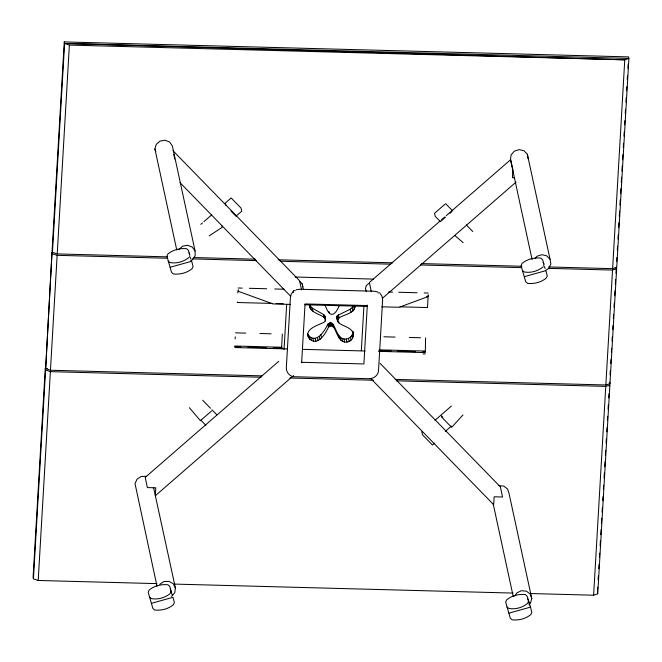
<?xml version="1.0" encoding="UTF-8"?>
<svg xmlns="http://www.w3.org/2000/svg" width="662" height="662" viewBox="0 0 662 662"><rect width="100%" height="100%" fill="white"/><g stroke="black" fill="none" stroke-linecap="round" stroke-linejoin="round"><path stroke-width="0.99" d="M353.343 336.503L352.838 331.298C354.956 335.849 351.969 341.551 346.921 342.089C338.63 342.99 337.115 332.465 333.689 327.301L331.166 325.778L328.476 327.16C325.547 333.532 318.108 346.4 309.667 339.143C302.261 329.676 318.058 325.125 323.867 322.411C326.697 320.822 325.563 316.213 323.495 314.45L312.315 308.169L309.377 305M353.5 334.343C352.316 327.417 343.413 326.639 338.828 322.808L337.438 320.309L339.118 317.892C344.182 314.26 354.849 313.73 355.138 305.736M47.325 368.535L45.256 368.486L33.1 577.314L33.431 578.836L38.214 580.475L156.935 583.627M548.616 266.96L612.623 268.656L616.744 267.249L628.9 58.421L628.569 56.899L64.264 41.921L52.108 250.757L52.439 252.28L57.222 253.918L167.685 256.856M33.431 578.836L45.587 370.008L45.256 368.486M45.67 368.61L52.025 252.156L45.67 368.61L50.453 370.248L262.078 375.867M52.439 252.28L64.595 43.452L64.264 41.921M38.214 580.475L50.37 371.647L45.587 370.008M50.453 370.248L57.139 255.325L52.356 253.678M57.222 253.918L69.378 45.09L64.595 43.452L628.9 58.421L624.771 59.828L69.378 45.09M235.159 338.853L235.283 336.85M237.832 293.009L237.948 291.007M284.048 349.503L286.671 304.388M293.241 292.604L293.357 290.626L295.227 290.676M361.32 350.744L363.918 306.092M367.319 305.091L363.893 363.951L301.524 362.296L301.632 362.784L305.058 303.924L367.427 305.579M378.49 351.357L425.294 352.598L425.592 337.893M530.643 593.549L593.615 595.212L605.763 386.385L609.892 384.978L609.561 383.455L609.379 386.542M395.255 379.4L605.846 384.986L612.54 270.063L616.661 268.656L616.33 267.134L615.974 273.29M612.623 268.656L624.771 59.828L64.595 43.452M597.472 591.257L597.712 587.144M598.125 579.945L598.365 575.824M598.787 568.625L599.027 564.512M599.441 557.313L599.681 553.192M600.103 545.993L600.401 540.854M600.765 534.681L601.063 529.534M601.419 523.361L601.717 518.222M602.081 512.049L602.321 507.928M602.734 500.729L602.974 496.616M603.396 489.417L603.636 485.296M604.058 478.096L604.356 472.958M604.712 466.784L605.01 461.637M605.374 455.464L605.672 450.326M606.094 443.126L606.326 439.005M606.748 431.806L606.988 427.693M607.41 420.494L607.65 416.373M608.064 409.174L608.304 405.061M608.726 397.862L608.966 393.741M610.066 374.874L610.298 370.77M610.72 363.587L610.96 359.483M611.374 352.3L611.614 348.195M612.036 341.013L612.276 336.908M612.689 329.726L612.929 325.621M613.351 318.439L613.583 314.334M614.005 307.151L614.245 303.047M614.659 295.864L614.957 290.734M615.321 284.577L615.619 279.447M616.653 261.614L616.893 257.501M617.315 250.294L617.555 246.181M617.969 238.982L618.209 234.869M618.631 227.662L618.929 222.523M619.293 216.35L619.591 211.203M619.946 205.038L620.244 199.891M620.608 193.718L620.906 188.571M621.262 182.406L621.568 177.259M621.924 171.086L622.222 165.947M622.586 159.774L622.884 154.627M623.298 147.427L623.538 143.315M623.96 136.107L624.2 131.995M624.622 124.795L624.862 120.683M625.276 113.475L625.516 109.362M625.938 102.163L626.178 98.05M626.591 90.843L626.831 86.73M627.253 79.531L627.493 75.418M627.915 68.219L628.155 64.098M593.615 595.212L597.736 593.814L609.892 384.978M605.846 384.986L609.975 383.579L616.661 268.656M309.593 304.528C308.914 312.406 319.531 313.672 324.157 317.495L325.423 319.018M153.543 487.422L175.405 587.955L174.768 592.672L171.541 596.388M282.318 334.095L281.607 348.593L281.689 347.252L234.878 346.011L235.217 347.558L287.151 348.932M324.769 315.964L325.315 320.971M337.562 321.293L336.776 317.263L337.603 315.451L350.347 309.187L353.632 306.167L354.286 309.22M176.746 249.996L154.908 148.958L156.24 144.357L159.989 141.097L164.954 140.22L169.555 141.999L172.343 145.872L195.067 250.956L195.149 255.689L192.501 259.785L190.681 260.646M498.726 485.618L503.708 486.09L507.564 489.036L509.061 493.529L531.776 598.605L530.444 603.206L528.946 604.505M308.418 337.363L307.764 334.31C315.451 345.374 324.752 331.132 327.822 324.115L330.512 322.725L333.027 324.248C336.462 329.419 337.976 339.937 346.259 339.035C349.263 338.588 351.894 336.42 352.68 333.449M528.59 601.03L527.581 603.421C522.483 607.625 515.408 609.628 508.879 608.452L507.042 607.037L505.669 601.998L506.662 599.871C511.767 595.568 518.809 593.913 525.371 594.575L527.192 596.255L530.469 607.128L531.834 612.433L530.833 614.559C525.736 618.862 518.685 620.517 512.123 619.855L510.303 618.176L507.042 607.037M514.788 596.131L516.906 592.854L521.441 590.703L526.431 591.174L530.287 594.12L531.776 598.605M339.325 305.736C333.913 317.901 328.989 316.974 324.926 304.512M293.283 291.454L291.28 294.027L290.444 297.097L286.323 367.849C286.241 371.291 288.152 374.477 291.28 375.933M535.119 258.453L537.056 256.227L541.855 254.696L546.704 255.838L550.056 259.281L550.85 263.939L548.839 268.333L545.496 270.518M462.986 414.933L451.649 427.362L441.728 417.168L441.446 415.901L442.87 417.358M200.809 224.352L202.365 222.995M203.921 221.646L211.699 214.877M224.931 203.375L231.154 197.963L241.084 208.149L241.738 211.203L235.978 216.209L231.021 211.112M178.963 249.433L182.704 246.173L187.669 245.296L192.278 247.083L195.067 250.956M444.881 204.293L434.537 213.288L435.199 216.333L440.354 221.629L445.526 217.136M211.476 411.061L200.396 420.693L189.357 407.676M278.776 361.287L145.201 477.426L147.394 487.588L155.802 487.811L155.338 495.739L293.572 375.544M440.015 221.091L369.346 282.533L371.341 291.776M441.571 219.743L444.674 217.037M446.229 215.688L510.683 159.641L512.885 169.803L512.421 177.73L514.291 177.78M449.961 213.288L451.434 211.997M382.586 298.148L516.161 182.009M435.05 420.254L451.393 406.046M445.311 431.359L451.376 426.088M434.562 443.118L432.402 444.996L422.48 434.802L421.818 431.756M368.858 283.402L366.351 285.554L365.441 288.624L366.417 291.619M188.819 257.551C183.722 261.755 176.646 263.757 170.117 262.582L168.289 261.167L166.907 256.128L167.9 253.993C173.005 249.698 180.047 248.043 186.618 248.705L188.438 250.385L189.829 255.16M543.006 266.952C537.908 271.155 530.833 273.149 524.304 271.983L522.475 270.559L521.093 265.528L522.086 263.393C527.192 259.09 534.234 257.435 540.804 258.097L542.617 259.777L544.015 264.552M209.175 235.887L222.167 227.314L221.894 226.04M159.757 584.281L163.936 581.55L168.967 581.344L173.237 583.735L175.405 587.955M400.022 306.812L427.495 307.549L428.231 294.871L428.571 296.419L399.145 307.276L381.701 306.812M170.159 267.266L191.707 261.258L193.072 266.563L192.079 268.689C186.974 272.992 179.923 274.647 173.361 273.985L171.541 272.305L168.289 261.167M524.345 276.666L545.893 270.659L547.259 275.955L546.258 278.09C541.16 282.393 534.11 284.048 527.548 283.386L525.727 281.706L522.475 270.559M151.457 603.314L173.005 597.306L174.371 602.61L173.37 604.737C168.272 609.04 161.222 610.695 154.66 610.033L152.839 608.353L148.205 592.176L149.198 590.041C154.304 585.746 161.346 584.091 167.908 584.753L169.729 586.433L171.127 591.207L170.117 593.599C165.02 597.803 157.945 599.805 151.416 598.63L149.579 597.215M508.921 613.136L530.469 607.128M296.162 289.782L299.472 289.253L374.435 291.239L377.671 291.942M369.479 378.623C373.939 378.656 378.093 375.304 378.507 370.778L382.619 300.027L382.048 296.435L380.344 293.762M146.244 476.268L141.221 476.474L137.034 479.205L135.023 483.599L157.01 586.267M193.494 257.535L255.433 259.181M278.139 259.785L392.732 262.822M421.636 263.592L521.772 266.248M57.139 255.325L167.602 258.254M192.377 258.908L256.384 260.613M280.125 261.242L390.588 264.171M420.519 264.966L521.689 267.647M548.533 268.358L612.54 270.063M238.121 288.003L242.193 288.111M249.317 288.301L266.612 288.756M274.755 288.971L283.915 289.211M388.52 291.992L392.591 292.099M398.698 292.265L417.01 292.745M424.135 292.935L428.206 293.043M378.076 292.869L379.938 292.918M426.535 296.361L428.571 296.419M272.008 303.419L237.41 302.501L237.31 302.013M276.079 303.527L283.204 303.717M290.411 304.396L272.976 303.932L238.486 291.371L238.146 289.824M304.768 304.777L367.344 306.432M235.515 332.845L245.685 333.118M259.934 333.499L271.13 333.797M383.877 336.784L395.065 337.082M409.315 337.463L420.511 337.761M379.169 349.842L424.963 351.05M234.696 346.863L240.803 347.029M247.927 347.219L266.24 347.699M273.365 347.889L281.507 348.104M378.987 350.695L391.201 351.017M397.308 351.183L415.62 351.663M422.745 351.853L424.781 351.911M302.551 349.346L365.151 351.001M423.159 353.889L425.219 353.938M292.016 376.661L371.506 378.772M50.37 371.647L260.969 377.241M289.873 378.002L373.492 380.228M396.199 380.824L605.763 386.385M174.487 584.091L513.091 593.078M336.908 318.248L338.191 319.763M338.265 318.496L337.603 315.451A2.979 2.797 -12.2 0 0 337.405 319.117L338.174 319.763M454.711 235.399L463.119 242.631M299.944 281.573L302.195 283.857L303.395 289.402M550.056 259.281L527.341 154.205L523.981 150.754L519.132 149.62L514.333 151.151L511.105 154.867L510.468 159.583L532.099 259.603M445.617 203.656L452.758 210.988M466.338 224.931L472.767 231.526M172.939 150.679L299.563 280.688L301.558 289.923M380.211 363.496L500.364 486.851L502.557 497.013L494.158 496.79L493.695 504.717L370.67 378.407M179.948 182.58L290.734 296.336M202.638 400.212L210.499 408.28M211.931 409.753L216.929 414.884M200.843 420.155L205.874 425.327M543.701 265.445L545.182 268.532M189.514 256.045L190.995 259.132M543.146 262.26L543.874 264.121M527.722 598.729L529.749 605.01M188.96 252.859L189.688 254.721M170.258 588.907L172.285 595.179M154.908 148.958L155.802 151.648M609.644 382.057L609.975 383.579M597.405 592.283L597.736 593.814M493.149 503.683L513.249 596.636M352.225 307.913L352.887 310.958M351.836 335.485L352.498 338.53M350.388 337.19L351.05 340.235M348.469 338.414L349.131 341.46M346.259 339.035L346.921 342.089M343.975 339.002L344.629 342.055M338.456 314.847L339.118 317.892M338.505 321.285L338.828 322.808M337.016 316.287L337.678 319.341M341.824 338.315L342.477 341.369M337.388 319.117L338.05 322.162M336.776 317.263L337.438 320.309M340.011 337.041L340.673 340.086M338.721 335.295L339.374 338.34M333.027 324.248L333.689 327.301M332.407 323.461L333.069 326.507M331.53 322.932L332.192 325.977M328.973 311.488L329.304 313.01M330.512 322.725L331.166 325.778M329.461 322.874L330.123 325.927M328.526 323.354L329.188 326.407M327.822 324.115L328.476 327.16M324.893 316.949L325.555 319.994M324.943 318.149L324.281 315.095A2.979 2.797 -12.2 0 1 324.637 317.917M323.495 314.45L324.157 317.495M320.863 334.815L321.525 337.868M319.365 336.495L320.027 339.54M312.315 308.169L312.969 311.223M317.421 337.67L318.074 340.715M310.577 306.804L311.239 309.857M309.543 305.761L310.039 308.045M315.195 338.241L315.848 341.286M312.911 338.15L313.565 341.203M310.776 337.413L311.438 340.458M309.005 336.089L309.667 339.143M307.482 333.772L307.813 335.295M281.689 347.252L282.02 348.8M225.618 203.987L225.907 205.344M173.742 154.378L174.735 158.996M354.749 305.654L355.08 307.176M350.347 309.187L351.001 312.224M302.195 283.857L302.749 286.96M527.341 154.205L528.135 158.863M373.459 279.248A8.589 8.052 -12.2 0 0 371.796 279.05L296.833 277.055A8.589 8.052 -12.2 0 0 295.153 277.171"/></g></svg>
